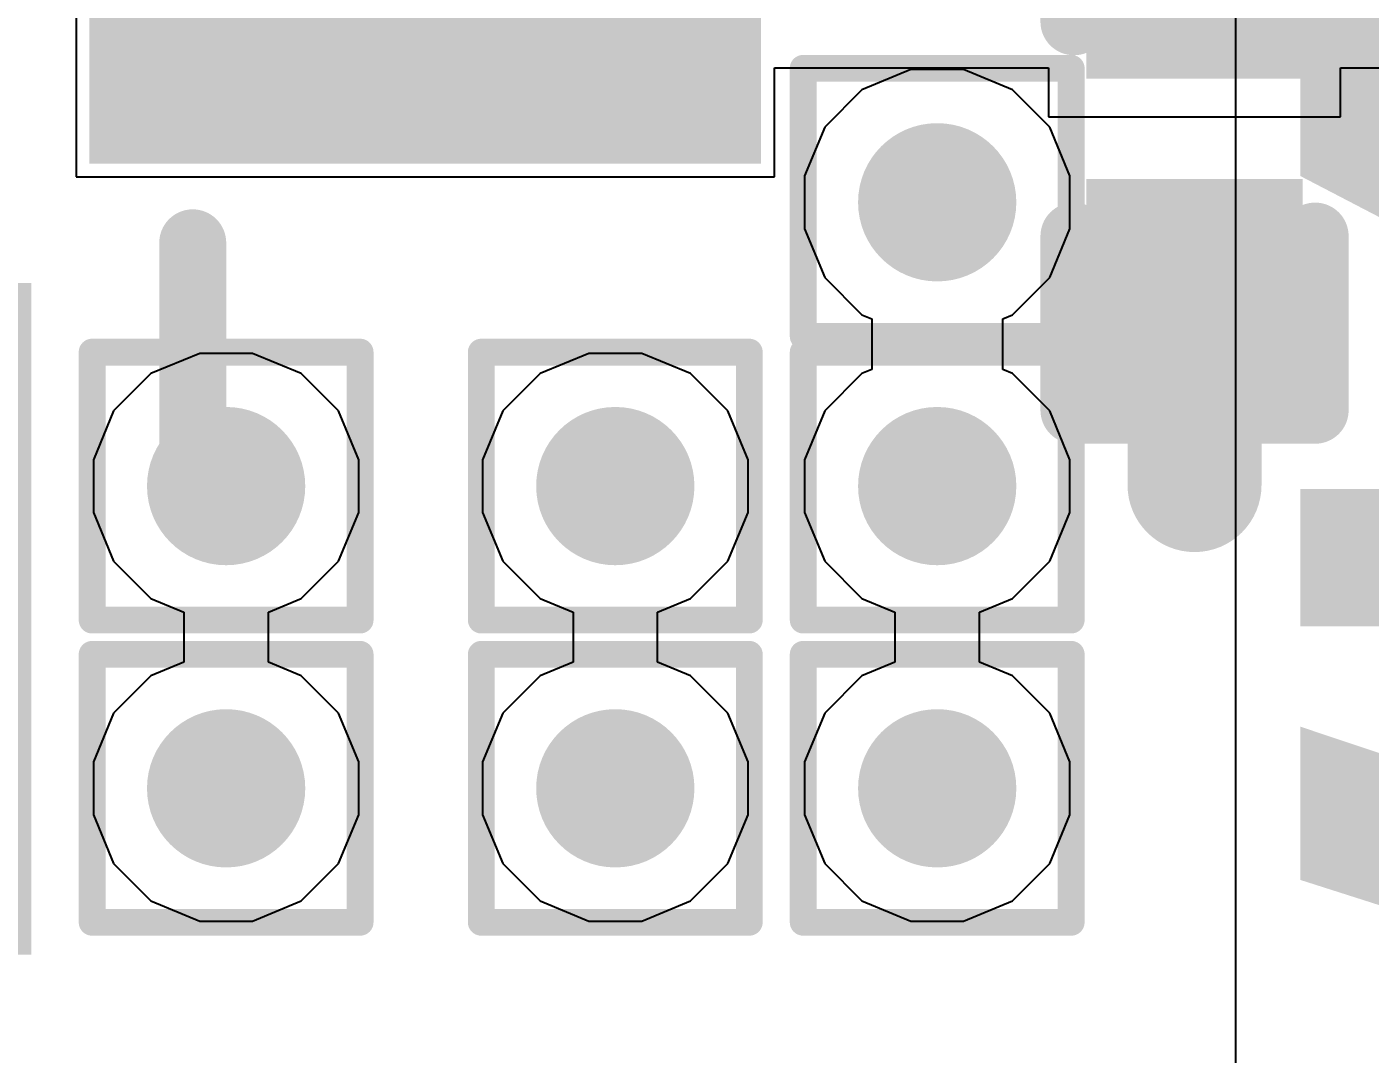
# Model space of a CAD drawing. Header units: inches. Extents: x -6 to 284, y -12 to 154.
# Drawn here: x 13.745 to 16.292, y 14.841 to 16.789 of the extents above; entities that cross this region are included whole.
import ezdxf

# ---------------------------------------------------------------- set-up
doc = ezdxf.new("R2010")
doc.units = ezdxf.units.IN
for name, color, linetype in [('Bottom Layer', 5, 'Continuous'), ('Bottom Overlay', 54, 'Continuous'), ('Drill Drawing', 1, 'Continuous'), ('GND-1', 16, 'Continuous'), ('GND-2', 90, 'Continuous'), ('GND-3', 216, 'Continuous'), ('GND-4', 54, 'Continuous'), ('PWR-1', 156, 'Continuous'), ('PWR-2', 130, 'Continuous'), ('Signal L1', 76, 'Continuous'), ('Signal L2', 6, 'Continuous'), ('Top Layer', 1, 'Continuous'), ('Top Overlay', 2, 'Continuous'), ('Top Paste', 8, 'Continuous'), ('Top Solder', 216, 'Continuous'), ('Via Holes', 16, 'Continuous')]:
    doc.layers.add(name, color=color, linetype=linetype)
doc.styles.add('Bauhaus 93_Bold', font='', dxfattribs={"height": 0.2})
doc.styles.get('Bauhaus 93_Bold').set_extended_font_data('Bauhaus 93', bold=True)

# ---------------------------------------------------------------- blocks, each defined once
blk = doc.blocks.new('U_FL_R_SMT_1_80___93')
at = {"layer": 'Top Layer'}
blk.add_hatch(color=1, dxfattribs=at).paths.add_polyline_path([(-0.51, -0.4392), (0.51, -0.4392), (0.51, -1.5092), (-0.51, -1.5092)])
at = {"layer": 'Top Paste'}
blk.add_hatch(color=8, dxfattribs=at).paths.add_polyline_path([(-0.51, -0.4392), (0.51, -0.4392), (0.51, -1.5092), (-0.51, -1.5092)])
at = {"layer": 'Top Solder'}
for points in [[(-2.1116, 2.1758), (-0.8384, 2.1758), (-0.8384, -0.2274), (-2.1116, -0.2274)], [(-0.6116, -0.3376), (0.6116, -0.3376), (0.6116, -1.6108), (-0.6116, -1.6108)]]:
    blk.add_hatch(color=216, dxfattribs=at).paths.add_polyline_path(points)
at = {"layer": 'Top Overlay'}
blk.add_lwpolyline([(-1.2192, -0.5334, 0.127, 0.127, 0), (-0.762, -0.5334, 0.127, 0.127, 0)], format="xyseb", dxfattribs=at)
for points in [[(-1.251, -0.5334, 0.0635, 0.0635, 1), (-1.1874, -0.5334, 0.0635, 0.0635, 1)], [(-0.7937, -0.5334, 0.0635, 0.0635, 1), (-0.7302, -0.5334, 0.0635, 0.0635, 1)]]:
    blk.add_lwpolyline(points, format="xyseb", close=True, dxfattribs=at)
blk = doc.blocks.new('C___0201_330')
at = {"layer": 'Top Layer'}
for points in [[(-0.45, 0.15), (-0.15, 0.15), (-0.15, -0.15), (-0.45, -0.15)], [(0.15, 0.15), (0.45, 0.15), (0.45, -0.15), (0.15, -0.15)]]:
    blk.add_hatch(color=1, dxfattribs=at).paths.add_polyline_path(points)
at = {"layer": 'Top Paste'}
for points in [[(-0.45, 0.15), (-0.15, 0.15), (-0.15, -0.15), (-0.45, -0.15)], [(0.15, 0.15), (0.45, 0.15), (0.45, -0.15), (0.15, -0.15)]]:
    blk.add_hatch(color=8, dxfattribs=at).paths.add_polyline_path(points)
at = {"layer": 'Top Solder'}
for points in [[(-0.505, 0.205), (-0.095, 0.205), (-0.095, -0.205), (-0.505, -0.205)], [(0.095, 0.205), (0.505, 0.205), (0.505, -0.205), (0.095, -0.205)]]:
    blk.add_hatch(color=216, dxfattribs=at).paths.add_polyline_path(points)
at = {"layer": 'Top Overlay'}
for points in [[(-0.5334, 0.2286, 0.127, 0.127, 0), (-0.5334, -0.2286, 0.127, 0.127, 0)], [(-0.5334, 0.2286, 0.127, 0.127, 0), (-0.2032, 0.2286, 0.127, 0.127, 0)], [(0.2032, 0.2286, 0.127, 0.127, 0), (0.5334, 0.2286, 0.127, 0.127, 0)], [(0.5334, 0.2286, 0.127, 0.127, 0), (0.5334, -0.2286, 0.127, 0.127, 0)], [(-0.5334, -0.2286, 0.127, 0.127, 0), (-0.2032, -0.2286, 0.127, 0.127, 0)], [(0.2032, -0.2286, 0.127, 0.127, 0), (0.5334, -0.2286, 0.127, 0.127, 0)]]:
    blk.add_lwpolyline(points, format="xyseb", dxfattribs=at)
for points in [[(-0.5651, 0.2286, 0.0635, 0.0635, 1), (-0.5016, 0.2286, 0.0635, 0.0635, 1)], [(-0.5651, 0.2286, 0.0635, 0.0635, 1), (-0.5016, 0.2286, 0.0635, 0.0635, 1)], [(-0.2349, 0.2286, 0.0635, 0.0635, 1), (-0.1714, 0.2286, 0.0635, 0.0635, 1)], [(0.1714, 0.2286, 0.0635, 0.0635, 1), (0.2349, 0.2286, 0.0635, 0.0635, 1)], [(0.5016, 0.2286, 0.0635, 0.0635, 1), (0.5651, 0.2286, 0.0635, 0.0635, 1)], [(0.5016, 0.2286, 0.0635, 0.0635, 1), (0.5651, 0.2286, 0.0635, 0.0635, 1)], [(-0.5651, -0.2286, 0.0635, 0.0635, 1), (-0.5016, -0.2286, 0.0635, 0.0635, 1)], [(-0.5651, -0.2286, 0.0635, 0.0635, 1), (-0.5016, -0.2286, 0.0635, 0.0635, 1)], [(-0.2349, -0.2286, 0.0635, 0.0635, 1), (-0.1714, -0.2286, 0.0635, 0.0635, 1)], [(0.1714, -0.2286, 0.0635, 0.0635, 1), (0.2349, -0.2286, 0.0635, 0.0635, 1)], [(0.5016, -0.2286, 0.0635, 0.0635, 1), (0.5651, -0.2286, 0.0635, 0.0635, 1)], [(0.5016, -0.2286, 0.0635, 0.0635, 1), (0.5651, -0.2286, 0.0635, 0.0635, 1)]]:
    blk.add_lwpolyline(points, format="xyseb", close=True, dxfattribs=at)

msp = doc.modelspace()

# ---------------------------------------------------------------- hatches: boundary and pattern name
at = {"layer": 'Bottom Layer'}
h = msp.add_hatch(color=5, dxfattribs=at)
edge = h.paths.add_edge_path()
edge.add_arc((15.4709, 16.456), 0.15, 0, 360)
h = msp.add_hatch(color=5, dxfattribs=at)
edge = h.paths.add_edge_path()
edge.add_arc((14.123, 15.918), 0.15, 0, 360)
h = msp.add_hatch(color=5, dxfattribs=at)
edge = h.paths.add_edge_path()
edge.add_arc((14.8607, 15.918), 0.15, 0, 360)
h = msp.add_hatch(color=5, dxfattribs=at)
edge = h.paths.add_edge_path()
edge.add_arc((15.4709, 15.918), 0.15, 0, 360)
h = msp.add_hatch(color=5, dxfattribs=at)
edge = h.paths.add_edge_path()
edge.add_arc((14.123, 15.3451), 0.15, 0, 360)
h = msp.add_hatch(color=5, dxfattribs=at)
edge = h.paths.add_edge_path()
edge.add_arc((14.8607, 15.3451), 0.15, 0, 360)
h = msp.add_hatch(color=5, dxfattribs=at)
edge = h.paths.add_edge_path()
edge.add_arc((15.4709, 15.3451), 0.15, 0, 360)
at = {"layer": 'GND-1'}
h = msp.add_hatch(color=16, dxfattribs=at)
edge = h.paths.add_edge_path()
edge.add_arc((15.4709, 16.456), 0.15, 0, 360)
h = msp.add_hatch(color=16, dxfattribs=at)
edge = h.paths.add_edge_path()
edge.add_arc((14.123, 15.918), 0.15, 0, 360)
h = msp.add_hatch(color=16, dxfattribs=at)
edge = h.paths.add_edge_path()
edge.add_arc((14.8607, 15.918), 0.15, 0, 360)
h = msp.add_hatch(color=16, dxfattribs=at)
edge = h.paths.add_edge_path()
edge.add_arc((15.4709, 15.918), 0.15, 0, 360)
h = msp.add_hatch(color=16, dxfattribs=at)
edge = h.paths.add_edge_path()
edge.add_arc((14.123, 15.3451), 0.15, 0, 360)
h = msp.add_hatch(color=16, dxfattribs=at)
edge = h.paths.add_edge_path()
edge.add_arc((14.8607, 15.3451), 0.15, 0, 360)
h = msp.add_hatch(color=16, dxfattribs=at)
edge = h.paths.add_edge_path()
edge.add_arc((15.4709, 15.3451), 0.15, 0, 360)
at = {"layer": 'GND-2'}
h = msp.add_hatch(color=90, dxfattribs=at)
edge = h.paths.add_edge_path()
edge.add_arc((15.4709, 16.456), 0.15, 0, 360)
h = msp.add_hatch(color=90, dxfattribs=at)
edge = h.paths.add_edge_path()
edge.add_arc((14.123, 15.918), 0.15, 0, 360)
h = msp.add_hatch(color=90, dxfattribs=at)
edge = h.paths.add_edge_path()
edge.add_arc((14.8607, 15.918), 0.15, 0, 360)
h = msp.add_hatch(color=90, dxfattribs=at)
edge = h.paths.add_edge_path()
edge.add_arc((15.4709, 15.918), 0.15, 0, 360)
h = msp.add_hatch(color=90, dxfattribs=at)
edge = h.paths.add_edge_path()
edge.add_arc((14.123, 15.3451), 0.15, 0, 360)
h = msp.add_hatch(color=90, dxfattribs=at)
edge = h.paths.add_edge_path()
edge.add_arc((14.8607, 15.3451), 0.15, 0, 360)
h = msp.add_hatch(color=90, dxfattribs=at)
edge = h.paths.add_edge_path()
edge.add_arc((15.4709, 15.3451), 0.15, 0, 360)
at = {"layer": 'GND-3'}
h = msp.add_hatch(color=216, dxfattribs=at)
edge = h.paths.add_edge_path()
edge.add_arc((15.4709, 16.456), 0.15, 0, 360)
h = msp.add_hatch(color=216, dxfattribs=at)
edge = h.paths.add_edge_path()
edge.add_arc((14.123, 15.918), 0.15, 0, 360)
h = msp.add_hatch(color=216, dxfattribs=at)
edge = h.paths.add_edge_path()
edge.add_arc((14.8607, 15.918), 0.15, 0, 360)
h = msp.add_hatch(color=216, dxfattribs=at)
edge = h.paths.add_edge_path()
edge.add_arc((15.4709, 15.918), 0.15, 0, 360)
h = msp.add_hatch(color=216, dxfattribs=at)
edge = h.paths.add_edge_path()
edge.add_arc((14.123, 15.3451), 0.15, 0, 360)
h = msp.add_hatch(color=216, dxfattribs=at)
edge = h.paths.add_edge_path()
edge.add_arc((14.8607, 15.3451), 0.15, 0, 360)
h = msp.add_hatch(color=216, dxfattribs=at)
edge = h.paths.add_edge_path()
edge.add_arc((15.4709, 15.3451), 0.15, 0, 360)
at = {"layer": 'GND-4'}
h = msp.add_hatch(color=54, dxfattribs=at)
edge = h.paths.add_edge_path()
edge.add_arc((15.4709, 16.456), 0.15, 0, 360)
h = msp.add_hatch(color=54, dxfattribs=at)
edge = h.paths.add_edge_path()
edge.add_arc((14.123, 15.918), 0.15, 0, 360)
h = msp.add_hatch(color=54, dxfattribs=at)
edge = h.paths.add_edge_path()
edge.add_arc((14.8607, 15.918), 0.15, 0, 360)
h = msp.add_hatch(color=54, dxfattribs=at)
edge = h.paths.add_edge_path()
edge.add_arc((15.4709, 15.918), 0.15, 0, 360)
h = msp.add_hatch(color=54, dxfattribs=at)
edge = h.paths.add_edge_path()
edge.add_arc((14.123, 15.3451), 0.15, 0, 360)
h = msp.add_hatch(color=54, dxfattribs=at)
edge = h.paths.add_edge_path()
edge.add_arc((14.8607, 15.3451), 0.15, 0, 360)
h = msp.add_hatch(color=54, dxfattribs=at)
edge = h.paths.add_edge_path()
edge.add_arc((15.4709, 15.3451), 0.15, 0, 360)
at = {"layer": 'PWR-1'}
h = msp.add_hatch(color=156, dxfattribs=at)
edge = h.paths.add_edge_path()
edge.add_arc((15.4709, 16.456), 0.15, 0, 360)
h = msp.add_hatch(color=156, dxfattribs=at)
edge = h.paths.add_edge_path()
edge.add_arc((14.123, 15.918), 0.15, 0, 360)
h = msp.add_hatch(color=156, dxfattribs=at)
edge = h.paths.add_edge_path()
edge.add_arc((14.8607, 15.918), 0.15, 0, 360)
h = msp.add_hatch(color=156, dxfattribs=at)
edge = h.paths.add_edge_path()
edge.add_arc((15.4709, 15.918), 0.15, 0, 360)
h = msp.add_hatch(color=156, dxfattribs=at)
edge = h.paths.add_edge_path()
edge.add_arc((14.123, 15.3451), 0.15, 0, 360)
h = msp.add_hatch(color=156, dxfattribs=at)
edge = h.paths.add_edge_path()
edge.add_arc((14.8607, 15.3451), 0.15, 0, 360)
h = msp.add_hatch(color=156, dxfattribs=at)
edge = h.paths.add_edge_path()
edge.add_arc((15.4709, 15.3451), 0.15, 0, 360)
at = {"layer": 'PWR-2'}
h = msp.add_hatch(color=130, dxfattribs=at)
edge = h.paths.add_edge_path()
edge.add_arc((15.4709, 16.456), 0.15, 0, 360)
h = msp.add_hatch(color=130, dxfattribs=at)
edge = h.paths.add_edge_path()
edge.add_arc((14.123, 15.918), 0.15, 0, 360)
h = msp.add_hatch(color=130, dxfattribs=at)
edge = h.paths.add_edge_path()
edge.add_arc((14.8607, 15.918), 0.15, 0, 360)
h = msp.add_hatch(color=130, dxfattribs=at)
edge = h.paths.add_edge_path()
edge.add_arc((15.4709, 15.918), 0.15, 0, 360)
h = msp.add_hatch(color=130, dxfattribs=at)
edge = h.paths.add_edge_path()
edge.add_arc((14.123, 15.3451), 0.15, 0, 360)
h = msp.add_hatch(color=130, dxfattribs=at)
edge = h.paths.add_edge_path()
edge.add_arc((14.8607, 15.3451), 0.15, 0, 360)
h = msp.add_hatch(color=130, dxfattribs=at)
edge = h.paths.add_edge_path()
edge.add_arc((15.4709, 15.3451), 0.15, 0, 360)
at = {"layer": 'Signal L1'}
h = msp.add_hatch(color=76, dxfattribs=at)
edge = h.paths.add_edge_path()
edge.add_arc((15.4709, 16.456), 0.15, 0, 360)
h = msp.add_hatch(color=76, dxfattribs=at)
edge = h.paths.add_edge_path()
edge.add_arc((14.123, 15.918), 0.15, 0, 360)
h = msp.add_hatch(color=76, dxfattribs=at)
edge = h.paths.add_edge_path()
edge.add_arc((14.8607, 15.918), 0.15, 0, 360)
h = msp.add_hatch(color=76, dxfattribs=at)
edge = h.paths.add_edge_path()
edge.add_arc((15.4709, 15.918), 0.15, 0, 360)
h = msp.add_hatch(color=76, dxfattribs=at)
edge = h.paths.add_edge_path()
edge.add_arc((14.123, 15.3451), 0.15, 0, 360)
h = msp.add_hatch(color=76, dxfattribs=at)
edge = h.paths.add_edge_path()
edge.add_arc((14.8607, 15.3451), 0.15, 0, 360)
h = msp.add_hatch(color=76, dxfattribs=at)
edge = h.paths.add_edge_path()
edge.add_arc((15.4709, 15.3451), 0.15, 0, 360)
at = {"layer": 'Signal L2'}
h = msp.add_hatch(color=6, dxfattribs=at)
edge = h.paths.add_edge_path()
edge.add_arc((15.4709, 16.456), 0.15, 0, 360)
h = msp.add_hatch(color=6, dxfattribs=at)
edge = h.paths.add_edge_path()
edge.add_arc((14.123, 15.918), 0.15, 0, 360)
h = msp.add_hatch(color=6, dxfattribs=at)
edge = h.paths.add_edge_path()
edge.add_arc((14.8607, 15.918), 0.15, 0, 360)
h = msp.add_hatch(color=6, dxfattribs=at)
edge = h.paths.add_edge_path()
edge.add_arc((15.4709, 15.918), 0.15, 0, 360)
h = msp.add_hatch(color=6, dxfattribs=at)
edge = h.paths.add_edge_path()
edge.add_arc((14.123, 15.3451), 0.15, 0, 360)
h = msp.add_hatch(color=6, dxfattribs=at)
edge = h.paths.add_edge_path()
edge.add_arc((14.8607, 15.3451), 0.15, 0, 360)
h = msp.add_hatch(color=6, dxfattribs=at)
edge = h.paths.add_edge_path()
edge.add_arc((15.4709, 15.3451), 0.15, 0, 360)
at = {"layer": 'Top Layer'}
h = msp.add_hatch(color=1, dxfattribs=at)
edge = h.paths.add_edge_path()
edge.add_arc((15.4709, 16.456), 0.15, 0, 360)
h = msp.add_hatch(color=1, dxfattribs=at)
edge = h.paths.add_edge_path()
edge.add_arc((14.123, 15.918), 0.15, 0, 360)
h = msp.add_hatch(color=1, dxfattribs=at)
edge = h.paths.add_edge_path()
edge.add_arc((14.8607, 15.918), 0.15, 0, 360)
h = msp.add_hatch(color=1, dxfattribs=at)
edge = h.paths.add_edge_path()
edge.add_arc((15.4709, 15.918), 0.15, 0, 360)
h = msp.add_hatch(color=1, dxfattribs=at)
edge = h.paths.add_edge_path()
edge.add_arc((14.123, 15.3451), 0.15, 0, 360)
h = msp.add_hatch(color=1, dxfattribs=at)
edge = h.paths.add_edge_path()
edge.add_arc((14.8607, 15.3451), 0.15, 0, 360)
h = msp.add_hatch(color=1, dxfattribs=at)
edge = h.paths.add_edge_path()
edge.add_arc((15.4709, 15.3451), 0.15, 0, 360)
at = {"layer": 'Via Holes'}
h = msp.add_hatch(color=7, dxfattribs=at)
edge = h.paths.add_edge_path()
edge.add_arc((15.4709, 16.456), 0.075, 0, 360)
h = msp.add_hatch(color=7, dxfattribs=at)
edge = h.paths.add_edge_path()
edge.add_arc((14.123, 15.918), 0.075, 0, 360)
h = msp.add_hatch(color=7, dxfattribs=at)
edge = h.paths.add_edge_path()
edge.add_arc((14.8607, 15.918), 0.075, 0, 360)
h = msp.add_hatch(color=7, dxfattribs=at)
edge = h.paths.add_edge_path()
edge.add_arc((15.4709, 15.918), 0.075, 0, 360)
h = msp.add_hatch(color=7, dxfattribs=at)
edge = h.paths.add_edge_path()
edge.add_arc((14.123, 15.3451), 0.075, 0, 360)
h = msp.add_hatch(color=7, dxfattribs=at)
edge = h.paths.add_edge_path()
edge.add_arc((14.8607, 15.3451), 0.075, 0, 360)
h = msp.add_hatch(color=7, dxfattribs=at)
edge = h.paths.add_edge_path()
edge.add_arc((15.4709, 15.3451), 0.075, 0, 360)

# ---------------------------------------------------------------- linework, layer by layer
at = {"layer": 'Drill Drawing'}
for points in [[(15.2169, 16.71, 0.0508, 0.0508, 0), (15.7249, 16.71, 0.0508, 0.0508, 0)], [(15.2169, 16.202, 0.0508, 0.0508, 0), (15.2169, 16.71, 0.0508, 0.0508, 0)], [(15.7249, 16.202, 0.0508, 0.0508, 0), (15.7249, 16.71, 0.0508, 0.0508, 0)], [(15.2169, 16.202, 0.0508, 0.0508, 0), (15.7249, 16.202, 0.0508, 0.0508, 0)], [(13.869, 16.172, 0.0508, 0.0508, 0), (14.377, 16.172, 0.0508, 0.0508, 0)], [(13.869, 15.664, 0.0508, 0.0508, 0), (13.869, 16.172, 0.0508, 0.0508, 0)], [(14.377, 15.664, 0.0508, 0.0508, 0), (14.377, 16.172, 0.0508, 0.0508, 0)], [(14.6067, 16.172, 0.0508, 0.0508, 0), (15.1147, 16.172, 0.0508, 0.0508, 0)], [(14.6067, 15.664, 0.0508, 0.0508, 0), (14.6067, 16.172, 0.0508, 0.0508, 0)], [(15.1147, 15.664, 0.0508, 0.0508, 0), (15.1147, 16.172, 0.0508, 0.0508, 0)], [(15.2169, 16.172, 0.0508, 0.0508, 0), (15.7249, 16.172, 0.0508, 0.0508, 0)], [(15.2169, 15.664, 0.0508, 0.0508, 0), (15.2169, 16.172, 0.0508, 0.0508, 0)], [(15.7249, 15.664, 0.0508, 0.0508, 0), (15.7249, 16.172, 0.0508, 0.0508, 0)], [(13.869, 15.664, 0.0508, 0.0508, 0), (14.377, 15.664, 0.0508, 0.0508, 0)], [(14.6067, 15.664, 0.0508, 0.0508, 0), (15.1147, 15.664, 0.0508, 0.0508, 0)], [(15.2169, 15.664, 0.0508, 0.0508, 0), (15.7249, 15.664, 0.0508, 0.0508, 0)], [(13.869, 15.5991, 0.0508, 0.0508, 0), (14.377, 15.5991, 0.0508, 0.0508, 0)], [(13.869, 15.0911, 0.0508, 0.0508, 0), (13.869, 15.5991, 0.0508, 0.0508, 0)], [(14.377, 15.0911, 0.0508, 0.0508, 0), (14.377, 15.5991, 0.0508, 0.0508, 0)], [(14.6067, 15.5991, 0.0508, 0.0508, 0), (15.1147, 15.5991, 0.0508, 0.0508, 0)], [(14.6067, 15.0911, 0.0508, 0.0508, 0), (14.6067, 15.5991, 0.0508, 0.0508, 0)], [(15.1147, 15.0911, 0.0508, 0.0508, 0), (15.1147, 15.5991, 0.0508, 0.0508, 0)], [(15.2169, 15.5991, 0.0508, 0.0508, 0), (15.7249, 15.5991, 0.0508, 0.0508, 0)], [(15.2169, 15.0911, 0.0508, 0.0508, 0), (15.2169, 15.5991, 0.0508, 0.0508, 0)], [(15.7249, 15.0911, 0.0508, 0.0508, 0), (15.7249, 15.5991, 0.0508, 0.0508, 0)], [(13.869, 15.0911, 0.0508, 0.0508, 0), (14.377, 15.0911, 0.0508, 0.0508, 0)], [(14.6067, 15.0911, 0.0508, 0.0508, 0), (15.1147, 15.0911, 0.0508, 0.0508, 0)], [(15.2169, 15.0911, 0.0508, 0.0508, 0), (15.7249, 15.0911, 0.0508, 0.0508, 0)]]:
    msp.add_lwpolyline(points, format="xyseb", dxfattribs=at)
for points in [[(15.2042, 16.71, 0.0254, 0.0254, 1), (15.2296, 16.71, 0.0254, 0.0254, 1)], [(15.2042, 16.71, 0.0254, 0.0254, 1), (15.2296, 16.71, 0.0254, 0.0254, 1)], [(15.7122, 16.71, 0.0254, 0.0254, 1), (15.7376, 16.71, 0.0254, 0.0254, 1)], [(15.7122, 16.71, 0.0254, 0.0254, 1), (15.7376, 16.71, 0.0254, 0.0254, 1)], [(15.2042, 16.202, 0.0254, 0.0254, 1), (15.2296, 16.202, 0.0254, 0.0254, 1)], [(15.2042, 16.202, 0.0254, 0.0254, 1), (15.2296, 16.202, 0.0254, 0.0254, 1)], [(15.7122, 16.202, 0.0254, 0.0254, 1), (15.7376, 16.202, 0.0254, 0.0254, 1)], [(15.7122, 16.202, 0.0254, 0.0254, 1), (15.7376, 16.202, 0.0254, 0.0254, 1)], [(13.8563, 16.172, 0.0254, 0.0254, 1), (13.8817, 16.172, 0.0254, 0.0254, 1)], [(13.8563, 16.172, 0.0254, 0.0254, 1), (13.8817, 16.172, 0.0254, 0.0254, 1)], [(14.3643, 16.172, 0.0254, 0.0254, 1), (14.3897, 16.172, 0.0254, 0.0254, 1)], [(14.3643, 16.172, 0.0254, 0.0254, 1), (14.3897, 16.172, 0.0254, 0.0254, 1)], [(14.594, 16.172, 0.0254, 0.0254, 1), (14.6194, 16.172, 0.0254, 0.0254, 1)], [(14.594, 16.172, 0.0254, 0.0254, 1), (14.6194, 16.172, 0.0254, 0.0254, 1)], [(15.102, 16.172, 0.0254, 0.0254, 1), (15.1274, 16.172, 0.0254, 0.0254, 1)], [(15.102, 16.172, 0.0254, 0.0254, 1), (15.1274, 16.172, 0.0254, 0.0254, 1)], [(15.2042, 16.172, 0.0254, 0.0254, 1), (15.2296, 16.172, 0.0254, 0.0254, 1)], [(15.2042, 16.172, 0.0254, 0.0254, 1), (15.2296, 16.172, 0.0254, 0.0254, 1)], [(15.7122, 16.172, 0.0254, 0.0254, 1), (15.7376, 16.172, 0.0254, 0.0254, 1)], [(15.7122, 16.172, 0.0254, 0.0254, 1), (15.7376, 16.172, 0.0254, 0.0254, 1)], [(13.8563, 15.664, 0.0254, 0.0254, 1), (13.8817, 15.664, 0.0254, 0.0254, 1)], [(13.8563, 15.664, 0.0254, 0.0254, 1), (13.8817, 15.664, 0.0254, 0.0254, 1)], [(14.3643, 15.664, 0.0254, 0.0254, 1), (14.3897, 15.664, 0.0254, 0.0254, 1)], [(14.3643, 15.664, 0.0254, 0.0254, 1), (14.3897, 15.664, 0.0254, 0.0254, 1)], [(14.594, 15.664, 0.0254, 0.0254, 1), (14.6194, 15.664, 0.0254, 0.0254, 1)], [(14.594, 15.664, 0.0254, 0.0254, 1), (14.6194, 15.664, 0.0254, 0.0254, 1)], [(15.102, 15.664, 0.0254, 0.0254, 1), (15.1274, 15.664, 0.0254, 0.0254, 1)], [(15.102, 15.664, 0.0254, 0.0254, 1), (15.1274, 15.664, 0.0254, 0.0254, 1)], [(15.2042, 15.664, 0.0254, 0.0254, 1), (15.2296, 15.664, 0.0254, 0.0254, 1)], [(15.2042, 15.664, 0.0254, 0.0254, 1), (15.2296, 15.664, 0.0254, 0.0254, 1)], [(15.7122, 15.664, 0.0254, 0.0254, 1), (15.7376, 15.664, 0.0254, 0.0254, 1)], [(15.7122, 15.664, 0.0254, 0.0254, 1), (15.7376, 15.664, 0.0254, 0.0254, 1)], [(13.8563, 15.5991, 0.0254, 0.0254, 1), (13.8817, 15.5991, 0.0254, 0.0254, 1)], [(13.8563, 15.5991, 0.0254, 0.0254, 1), (13.8817, 15.5991, 0.0254, 0.0254, 1)], [(14.3643, 15.5991, 0.0254, 0.0254, 1), (14.3897, 15.5991, 0.0254, 0.0254, 1)], [(14.3643, 15.5991, 0.0254, 0.0254, 1), (14.3897, 15.5991, 0.0254, 0.0254, 1)], [(14.594, 15.5991, 0.0254, 0.0254, 1), (14.6194, 15.5991, 0.0254, 0.0254, 1)], [(14.594, 15.5991, 0.0254, 0.0254, 1), (14.6194, 15.5991, 0.0254, 0.0254, 1)], [(15.102, 15.5991, 0.0254, 0.0254, 1), (15.1274, 15.5991, 0.0254, 0.0254, 1)], [(15.102, 15.5991, 0.0254, 0.0254, 1), (15.1274, 15.5991, 0.0254, 0.0254, 1)], [(15.2042, 15.5991, 0.0254, 0.0254, 1), (15.2296, 15.5991, 0.0254, 0.0254, 1)], [(15.2042, 15.5991, 0.0254, 0.0254, 1), (15.2296, 15.5991, 0.0254, 0.0254, 1)], [(15.7122, 15.5991, 0.0254, 0.0254, 1), (15.7376, 15.5991, 0.0254, 0.0254, 1)], [(15.7122, 15.5991, 0.0254, 0.0254, 1), (15.7376, 15.5991, 0.0254, 0.0254, 1)], [(13.8563, 15.0911, 0.0254, 0.0254, 1), (13.8817, 15.0911, 0.0254, 0.0254, 1)], [(13.8563, 15.0911, 0.0254, 0.0254, 1), (13.8817, 15.0911, 0.0254, 0.0254, 1)], [(14.3643, 15.0911, 0.0254, 0.0254, 1), (14.3897, 15.0911, 0.0254, 0.0254, 1)], [(14.3643, 15.0911, 0.0254, 0.0254, 1), (14.3897, 15.0911, 0.0254, 0.0254, 1)], [(14.594, 15.0911, 0.0254, 0.0254, 1), (14.6194, 15.0911, 0.0254, 0.0254, 1)], [(14.594, 15.0911, 0.0254, 0.0254, 1), (14.6194, 15.0911, 0.0254, 0.0254, 1)], [(15.102, 15.0911, 0.0254, 0.0254, 1), (15.1274, 15.0911, 0.0254, 0.0254, 1)], [(15.102, 15.0911, 0.0254, 0.0254, 1), (15.1274, 15.0911, 0.0254, 0.0254, 1)], [(15.2042, 15.0911, 0.0254, 0.0254, 1), (15.2296, 15.0911, 0.0254, 0.0254, 1)], [(15.2042, 15.0911, 0.0254, 0.0254, 1), (15.2296, 15.0911, 0.0254, 0.0254, 1)], [(15.7122, 15.0911, 0.0254, 0.0254, 1), (15.7376, 15.0911, 0.0254, 0.0254, 1)], [(15.7122, 15.0911, 0.0254, 0.0254, 1), (15.7376, 15.0911, 0.0254, 0.0254, 1)]]:
    msp.add_lwpolyline(points, format="xyseb", close=True, dxfattribs=at)
at = {"layer": 'PWR-1'}
for p, q in [((15.4208, 16.7076), (15.3283, 16.6693)), ((15.5209, 16.7076), (15.4208, 16.7076)), ((15.6134, 16.6693), (15.5209, 16.7076)), ((15.3283, 16.6693), (15.2576, 16.5985)), ((15.6842, 16.5985), (15.6134, 16.6693)), ((15.2576, 16.5985), (15.2193, 16.506)), ((15.7225, 16.506), (15.6842, 16.5985)), ((15.2193, 16.506), (15.2193, 16.406)), ((15.7225, 16.406), (15.7225, 16.506)), ((15.2193, 16.406), (15.2576, 16.3135)), ((15.6842, 16.3135), (15.7225, 16.406)), ((15.2576, 16.3135), (15.3283, 16.2427)), ((15.6134, 16.2427), (15.6842, 16.3135)), ((15.3283, 16.2427), (15.3467, 16.2351)), ((15.3467, 16.2351), (15.3467, 16.1389)), ((15.595, 16.2351), (15.6134, 16.2427)), ((15.595, 16.1389), (15.595, 16.2351)), ((14.073, 16.1696), (13.9805, 16.1313)), ((14.173, 16.1696), (14.073, 16.1696)), ((14.2655, 16.1313), (14.173, 16.1696)), ((14.8107, 16.1696), (14.7182, 16.1313)), ((14.9107, 16.1696), (14.8107, 16.1696)), ((15.0032, 16.1313), (14.9107, 16.1696)), ((13.9805, 16.1313), (13.9097, 16.0605)), ((14.3363, 16.0605), (14.2655, 16.1313)), ((14.7182, 16.1313), (14.6474, 16.0605)), ((15.074, 16.0605), (15.0032, 16.1313)), ((15.3283, 16.1313), (15.2576, 16.0605)), ((15.3467, 16.1389), (15.3283, 16.1313)), ((15.6134, 16.1313), (15.595, 16.1389)), ((15.6842, 16.0605), (15.6134, 16.1313)), ((13.9097, 16.0605), (13.8714, 15.968)), ((14.3746, 15.968), (14.3363, 16.0605)), ((14.6474, 16.0605), (14.6091, 15.968)), ((15.1123, 15.968), (15.074, 16.0605)), ((15.2576, 16.0605), (15.2193, 15.968)), ((15.7225, 15.968), (15.6842, 16.0605)), ((13.8714, 15.968), (13.8714, 15.8679)), ((14.3746, 15.8679), (14.3746, 15.968)), ((14.6091, 15.968), (14.6091, 15.8679)), ((15.1123, 15.8679), (15.1123, 15.968)), ((15.2193, 15.968), (15.2193, 15.8679)), ((15.7225, 15.8679), (15.7225, 15.968)), ((13.8714, 15.8679), (13.9097, 15.7755)), ((14.3363, 15.7755), (14.3746, 15.8679)), ((14.6091, 15.8679), (14.6474, 15.7755)), ((15.074, 15.7755), (15.1123, 15.8679)), ((15.2193, 15.8679), (15.2576, 15.7755)), ((15.6842, 15.7755), (15.7225, 15.8679)), ((13.9097, 15.7755), (13.9805, 15.7047)), ((14.2655, 15.7047), (14.3363, 15.7755)), ((14.6474, 15.7755), (14.7182, 15.7047)), ((15.0032, 15.7047), (15.074, 15.7755)), ((15.2576, 15.7755), (15.3283, 15.7047)), ((15.6134, 15.7047), (15.6842, 15.7755)), ((13.9805, 15.7047), (14.043, 15.6788)), ((14.203, 15.6788), (14.2655, 15.7047)), ((14.7182, 15.7047), (14.7807, 15.6788)), ((14.9407, 15.6788), (15.0032, 15.7047)), ((15.3283, 15.7047), (15.3908, 15.6788)), ((15.5509, 15.6788), (15.6134, 15.7047)), ((14.043, 15.6788), (14.043, 15.5842)), ((14.203, 15.5842), (14.203, 15.6788)), ((14.7807, 15.6788), (14.7807, 15.5842)), ((14.9407, 15.5842), (14.9407, 15.6788)), ((15.3908, 15.6788), (15.3908, 15.5842)), ((15.5509, 15.5842), (15.5509, 15.6788)), ((14.043, 15.5842), (13.9805, 15.5584)), ((14.2655, 15.5584), (14.203, 15.5842)), ((14.7807, 15.5842), (14.7182, 15.5584)), ((15.0032, 15.5584), (14.9407, 15.5842)), ((15.3908, 15.5842), (15.3283, 15.5584)), ((15.6134, 15.5584), (15.5509, 15.5842)), ((13.9805, 15.5584), (13.9097, 15.4876)), ((14.3363, 15.4876), (14.2655, 15.5584)), ((14.7182, 15.5584), (14.6474, 15.4876)), ((15.074, 15.4876), (15.0032, 15.5584)), ((15.3283, 15.5584), (15.2576, 15.4876)), ((15.6842, 15.4876), (15.6134, 15.5584)), ((13.9097, 15.4876), (13.8714, 15.3951)), ((14.3746, 15.3951), (14.3363, 15.4876)), ((14.6474, 15.4876), (14.6091, 15.3951)), ((15.1123, 15.3951), (15.074, 15.4876)), ((15.2576, 15.4876), (15.2193, 15.3951)), ((15.7225, 15.3951), (15.6842, 15.4876)), ((13.8714, 15.3951), (13.8714, 15.295)), ((14.3746, 15.295), (14.3746, 15.3951)), ((14.6091, 15.3951), (14.6091, 15.295)), ((15.1123, 15.295), (15.1123, 15.3951)), ((15.2193, 15.3951), (15.2193, 15.295)), ((15.7225, 15.295), (15.7225, 15.3951)), ((13.8714, 15.295), (13.9097, 15.2026)), ((14.3363, 15.2026), (14.3746, 15.295)), ((14.6091, 15.295), (14.6474, 15.2026)), ((15.074, 15.2026), (15.1123, 15.295)), ((15.2193, 15.295), (15.2576, 15.2026)), ((15.6842, 15.2026), (15.7225, 15.295)), ((13.9097, 15.2026), (13.9805, 15.1318)), ((14.2655, 15.1318), (14.3363, 15.2026)), ((14.6474, 15.2026), (14.7182, 15.1318)), ((15.0032, 15.1318), (15.074, 15.2026)), ((15.2576, 15.2026), (15.3283, 15.1318)), ((15.6134, 15.1318), (15.6842, 15.2026)), ((13.9805, 15.1318), (14.073, 15.0935)), ((14.173, 15.0935), (14.2655, 15.1318)), ((14.7182, 15.1318), (14.8107, 15.0935)), ((14.9107, 15.0935), (15.0032, 15.1318)), ((15.3283, 15.1318), (15.4208, 15.0935)), ((15.5209, 15.0935), (15.6134, 15.1318)), ((14.073, 15.0935), (14.173, 15.0935)), ((14.8107, 15.0935), (14.9107, 15.0935)), ((15.4208, 15.0935), (15.5209, 15.0935))]:
    msp.add_line(p, q, dxfattribs=at)
at = {"layer": 'PWR-2'}
for p, q in [((15.4208, 16.7076), (15.3283, 16.6693)), ((15.5209, 16.7076), (15.4208, 16.7076)), ((15.6134, 16.6693), (15.5209, 16.7076)), ((15.3283, 16.6693), (15.2576, 16.5985)), ((15.6842, 16.5985), (15.6134, 16.6693)), ((15.2576, 16.5985), (15.2193, 16.506)), ((15.7225, 16.506), (15.6842, 16.5985)), ((15.2193, 16.506), (15.2193, 16.406)), ((15.7225, 16.406), (15.7225, 16.506)), ((15.2193, 16.406), (15.2576, 16.3135)), ((15.6842, 16.3135), (15.7225, 16.406)), ((15.2576, 16.3135), (15.3283, 16.2427)), ((15.6134, 16.2427), (15.6842, 16.3135)), ((15.3283, 16.2427), (15.3467, 16.2351)), ((15.3467, 16.2351), (15.3467, 16.1389)), ((15.595, 16.2351), (15.6134, 16.2427)), ((15.595, 16.1389), (15.595, 16.2351)), ((14.073, 16.1696), (13.9805, 16.1313)), ((14.173, 16.1696), (14.073, 16.1696)), ((14.2655, 16.1313), (14.173, 16.1696)), ((14.8107, 16.1696), (14.7182, 16.1313)), ((14.9107, 16.1696), (14.8107, 16.1696)), ((15.0032, 16.1313), (14.9107, 16.1696)), ((13.9805, 16.1313), (13.9097, 16.0605)), ((14.3363, 16.0605), (14.2655, 16.1313)), ((14.7182, 16.1313), (14.6474, 16.0605)), ((15.074, 16.0605), (15.0032, 16.1313)), ((15.3283, 16.1313), (15.2576, 16.0605)), ((15.3467, 16.1389), (15.3283, 16.1313)), ((15.6134, 16.1313), (15.595, 16.1389)), ((15.6842, 16.0605), (15.6134, 16.1313)), ((13.9097, 16.0605), (13.8714, 15.968)), ((14.3746, 15.968), (14.3363, 16.0605)), ((14.6474, 16.0605), (14.6091, 15.968)), ((15.1123, 15.968), (15.074, 16.0605)), ((15.2576, 16.0605), (15.2193, 15.968)), ((15.7225, 15.968), (15.6842, 16.0605)), ((13.8714, 15.968), (13.8714, 15.8679)), ((14.3746, 15.8679), (14.3746, 15.968)), ((14.6091, 15.968), (14.6091, 15.8679)), ((15.1123, 15.8679), (15.1123, 15.968)), ((15.2193, 15.968), (15.2193, 15.8679)), ((15.7225, 15.8679), (15.7225, 15.968)), ((13.8714, 15.8679), (13.9097, 15.7755)), ((14.3363, 15.7755), (14.3746, 15.8679)), ((14.6091, 15.8679), (14.6474, 15.7755)), ((15.074, 15.7755), (15.1123, 15.8679)), ((15.2193, 15.8679), (15.2576, 15.7755)), ((15.6842, 15.7755), (15.7225, 15.8679)), ((13.9097, 15.7755), (13.9805, 15.7047)), ((14.2655, 15.7047), (14.3363, 15.7755)), ((14.6474, 15.7755), (14.7182, 15.7047)), ((15.0032, 15.7047), (15.074, 15.7755)), ((15.2576, 15.7755), (15.3283, 15.7047)), ((15.6134, 15.7047), (15.6842, 15.7755)), ((13.9805, 15.7047), (14.043, 15.6788)), ((14.203, 15.6788), (14.2655, 15.7047)), ((14.7182, 15.7047), (14.7807, 15.6788)), ((14.9407, 15.6788), (15.0032, 15.7047)), ((15.3283, 15.7047), (15.3908, 15.6788)), ((15.5509, 15.6788), (15.6134, 15.7047)), ((14.043, 15.6788), (14.043, 15.5842)), ((14.203, 15.5842), (14.203, 15.6788)), ((14.7807, 15.6788), (14.7807, 15.5842)), ((14.9407, 15.5842), (14.9407, 15.6788)), ((15.3908, 15.6788), (15.3908, 15.5842)), ((15.5509, 15.5842), (15.5509, 15.6788)), ((14.043, 15.5842), (13.9805, 15.5584)), ((14.2655, 15.5584), (14.203, 15.5842)), ((14.7807, 15.5842), (14.7182, 15.5584)), ((15.0032, 15.5584), (14.9407, 15.5842)), ((15.3908, 15.5842), (15.3283, 15.5584)), ((15.6134, 15.5584), (15.5509, 15.5842)), ((13.9805, 15.5584), (13.9097, 15.4876)), ((14.3363, 15.4876), (14.2655, 15.5584)), ((14.7182, 15.5584), (14.6474, 15.4876)), ((15.074, 15.4876), (15.0032, 15.5584)), ((15.3283, 15.5584), (15.2576, 15.4876)), ((15.6842, 15.4876), (15.6134, 15.5584)), ((13.9097, 15.4876), (13.8714, 15.3951)), ((14.3746, 15.3951), (14.3363, 15.4876)), ((14.6474, 15.4876), (14.6091, 15.3951)), ((15.1123, 15.3951), (15.074, 15.4876)), ((15.2576, 15.4876), (15.2193, 15.3951)), ((15.7225, 15.3951), (15.6842, 15.4876)), ((13.8714, 15.3951), (13.8714, 15.295)), ((14.3746, 15.295), (14.3746, 15.3951)), ((14.6091, 15.3951), (14.6091, 15.295)), ((15.1123, 15.295), (15.1123, 15.3951)), ((15.2193, 15.3951), (15.2193, 15.295)), ((15.7225, 15.295), (15.7225, 15.3951)), ((13.8714, 15.295), (13.9097, 15.2026)), ((14.3363, 15.2026), (14.3746, 15.295)), ((14.6091, 15.295), (14.6474, 15.2026)), ((15.074, 15.2026), (15.1123, 15.295)), ((15.2193, 15.295), (15.2576, 15.2026)), ((15.6842, 15.2026), (15.7225, 15.295)), ((13.9097, 15.2026), (13.9805, 15.1318)), ((14.2655, 15.1318), (14.3363, 15.2026)), ((14.6474, 15.2026), (14.7182, 15.1318)), ((15.0032, 15.1318), (15.074, 15.2026)), ((15.2576, 15.2026), (15.3283, 15.1318)), ((15.6134, 15.1318), (15.6842, 15.2026)), ((13.9805, 15.1318), (14.073, 15.0935)), ((14.173, 15.0935), (14.2655, 15.1318)), ((14.7182, 15.1318), (14.8107, 15.0935)), ((14.9107, 15.0935), (15.0032, 15.1318)), ((15.3283, 15.1318), (15.4208, 15.0935)), ((15.5209, 15.0935), (15.6134, 15.1318)), ((14.073, 15.0935), (14.173, 15.0935)), ((14.8107, 15.0935), (14.9107, 15.0935)), ((15.4208, 15.0935), (15.5209, 15.0935))]:
    msp.add_line(p, q, dxfattribs=at)
at = {"layer": 'Signal L2'}
msp.add_line((16.0364, 18.7318), (16.0364, 6.4275), dxfattribs=at)
at = {"layer": 'Top Layer'}
for p, q in [((13.8385, 17.7781), (13.8385, 16.5041)), ((15.1625, 16.5041), (15.1625, 16.7112)), ((15.1625, 16.7112), (15.6817, 16.7112)), ((15.6817, 16.7112), (15.6817, 16.6181)), ((16.2357, 16.6181), (16.2357, 16.7112)), ((16.2357, 16.7112), (16.4103, 16.7112)), ((15.6817, 16.6181), (16.2357, 16.6181)), ((13.8385, 16.5041), (15.1625, 16.5041))]:
    msp.add_line(p, q, dxfattribs=at)
msp.add_lwpolyline([(15.9587, 15.9199, 0.254, 0.254, 0), (15.9587, 16.2951, 0.254, 0.254, 0)], format="xyseb", dxfattribs=at)
for points in [[(15.8952, 16.2951, 0.127, 0.127, 1), (16.0222, 16.2951, 0.127, 0.127, 1)], [(15.8952, 15.9199, 0.127, 0.127, 1), (16.0222, 15.9199, 0.127, 0.127, 1)]]:
    msp.add_lwpolyline(points, format="xyseb", close=True, dxfattribs=at)

# ---------------------------------------------------------------- block references
at = {"rotation": 90}
for name, p in [('U_FL_R_SMT_1_80___93', (13.5263, 17.1411)), ('C___0201_330', (15.9587, 16.5951))]:
    msp.add_blockref(name, p, dxfattribs=at)

# ---------------------------------------------------------------- texts
at = {"layer": 'Bottom Overlay', "style": 'Bauhaus 93_Bold', "text_generation_flag": 2}
msp.add_text('TRANSMITTER', height=1.524, rotation=270, dxfattribs=at).set_placement((16.1592, 11.3274))

doc.saveas('drawing.dxf')
